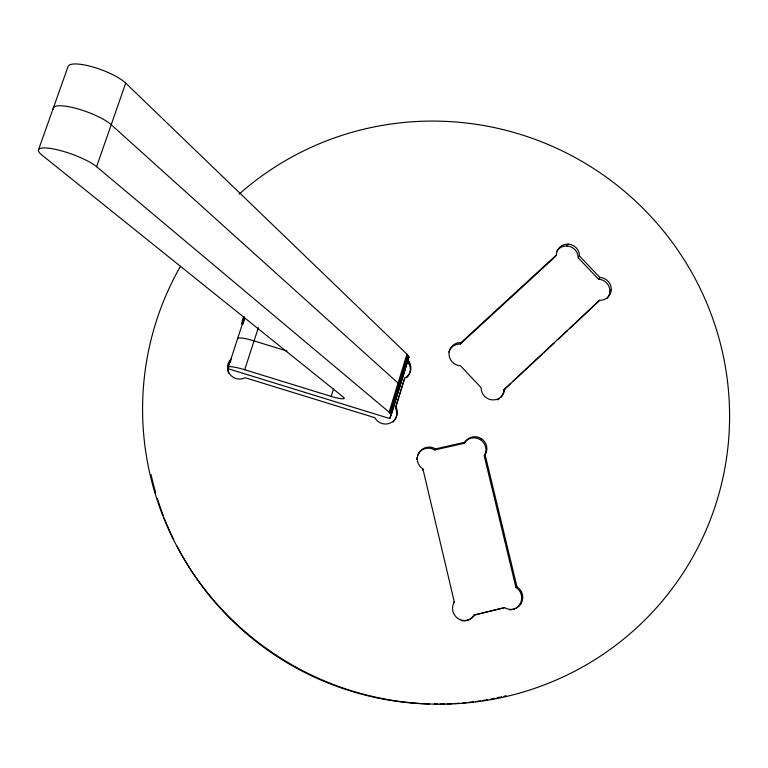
<?xml version="1.0" encoding="UTF-8"?>
<svg xmlns="http://www.w3.org/2000/svg" width="768" height="768" viewBox="0 0 768 768"><rect width="100%" height="100%" fill="white"/><g stroke="black" fill="none" stroke-linecap="round" stroke-linejoin="round"><path stroke-width="1.15" d="M228.202 367.469L228.355 368.794L389.702 418.531L391.046 415.402L390.816 413.99L389.136 412.157L96.605 166.694A32.467 7.114 19.6 0 0 55.162 149.309A32.467 7.114 19.6 0 0 41.914 155.059L343.603 397.325A13.258 2.054 17.3 0 1 331.19 396.403L244.704 369.734A17.52 2.669 17.7 0 0 228.202 367.469L244.579 317.251M38.4 150.077L67.978 66.806A32.17 8.39 20.2 0 1 92.438 66.854A32.17 8.39 20.2 0 1 125.702 83.117L406.944 354.192L408.806 357.12L407.558 360.691M389.856 412.819L407.645 354.922M390.154 413.126L407.933 355.267M390.422 413.424L408.173 355.603M390.643 413.712L408.384 355.93M390.816 413.99L408.547 356.246M390.96 414.259L408.672 356.554M389.702 418.531L408.758 356.842M391.114 414.758L408.806 357.12M391.046 415.402L408.806 357.389M393.024 422.083A11.894 11.76 18.6 0 0 395.376 407.962L404.678 378.144A11.885 11.693 20.1 0 0 407.722 359.837M231.533 358.56A12.058 11.808 -5.2 0 0 245.184 377.741L374.861 417.706A11.942 11.808 18.7 0 0 391.008 422.698A11.942 11.808 18.7 0 0 395.914 406.733L404.678 378.144M389.136 412.157L406.944 354.192M331.19 396.403L333.629 388.637M244.704 369.734L258.355 327.648M242.832 324.442L244.675 318.778M96.605 166.694L125.702 83.117M408.941 363.754L409.526 362.333M398.467 389.99L399.984 385.853L398.064 383.088L111.216 124.714A32.314 7.757 19.9 0 0 75.696 108.298A32.314 7.757 19.9 0 0 53.338 109.354M395.376 407.962L395.914 406.733M448.781 352.109A11.779 11.549 29 0 1 460.33 344.016L461.136 342.528L556.406 254.909A11.654 11.251 33 0 1 568.138 244.118A11.654 11.251 33 0 1 579.475 256.022L599.904 277.478A11.674 11.28 37 0 1 611.27 289.421L609.869 291.101M418.445 453.667L419.078 452.621A11.962 11.856 36.5 0 1 435.475 448.906L464.909 442.234A11.933 11.77 42.4 0 1 481.2 438.538A11.933 11.77 42.4 0 1 485.146 454.858L517.008 586.982A12.163 11.962 73.8 0 1 521.03 603.706L519.965 604.099M556.406 254.909L555.226 256.742L460.33 344.016M566.909 245.99L568.138 244.118M417.514 455.51A11.914 11.808 36.6 0 1 434.774 449.962L435.475 448.906M422.294 470.016L422.947 469.037A11.962 11.856 36.5 0 1 419.069 452.64M556.867 251.155A11.606 11.203 33 0 1 578.198 257.846L579.475 256.022M500.803 397.373A11.798 11.578 36.1 0 0 503.712 389.99L599.587 300.298A11.674 11.28 37 0 0 611.27 289.421M434.774 449.962L464.083 443.318L464.909 442.234M607.085 298.291A11.626 11.232 37 0 0 598.55 279.216L599.904 277.478M464.083 443.318A11.875 11.722 42.4 0 1 480.317 439.642L481.2 438.538M599.587 300.298L569.347 328.848M512.602 609.514A12.115 11.914 74 0 0 515.952 587.462L484.234 455.894L485.146 454.858M503.712 389.99L510.72 383.472M513.341 381.024L542.218 354.125M543.965 352.493L554.467 342.71M557.971 339.446L567.6 330.48M453.514 602.333L454.301 601.91L422.947 469.037M515.952 587.462L517.008 586.982M461.338 620.63A12.154 11.99 81.3 0 0 473.962 615.12L504.576 607.632A12.163 11.962 73.8 0 0 521.03 603.706M504.576 607.632L473.962 615.12M286.954 351.053L254.064 340.886A17.462 2.918 17.8 0 0 237.533 338.861M578.198 257.846L598.55 279.216M228.653 373.19A12.01 11.76 -5.3 0 1 230.947 360.73M407.146 361.258A11.837 11.645 20.1 0 1 406.618 377.741M242.208 323.923A11.942 11.664 -0.3 0 1 244.08 318.163M499.325 398.746A11.798 11.578 36.1 0 1 497.626 399.84M504.701 388.694A11.846 11.626 36.1 0 1 492.653 399.907A11.846 11.626 36.1 0 1 481.162 387.715L460.502 365.798A11.827 11.597 29 0 1 449.04 353.654A11.827 11.597 29 0 1 461.136 342.528M511.584 609.715A12.115 11.914 74 0 1 509.501 609.83M480.317 439.642A11.875 11.722 42.4 0 1 484.234 455.894M416.669 459.523A11.914 11.808 36.6 0 1 416.909 457.478M474.845 614.755A12.202 12.038 81.1 0 1 458.275 618.72A12.202 12.038 81.1 0 1 454.301 601.91M242.179 324.374A11.99 11.702 -0.2 0 1 243.974 316.55M506.198 695.722A290.131 286.31 30.4 0 1 503.914 696.269M501.619 696.806A290.131 286.31 30.4 0 1 497.002 697.824M494.688 698.304A290.131 286.31 30.4 0 1 491.194 698.986M487.68 699.638A290.131 286.31 30.4 0 1 482.976 700.426M480.614 700.8A290.131 286.31 30.4 0 1 475.882 701.482M473.501 701.789A290.131 286.31 30.4 0 1 468.749 702.355M466.358 702.605A290.131 286.31 30.4 0 1 462.778 702.95M459.197 703.248A290.131 286.31 30.4 0 1 454.406 703.574M452.016 703.709A290.131 286.31 30.4 0 1 447.235 703.91M444.845 703.987A290.131 286.31 30.4 0 1 440.074 704.074M437.693 704.093A290.131 286.31 30.4 0 1 434.131 704.074M429.389 703.997A290.131 286.31 30.4 0 1 176.928 546.038M173.731 539.693A290.131 286.31 30.4 0 1 164.17 517.853M163.306 515.616A290.131 286.31 30.4 0 1 157.459 498.672M155.75 492.97A290.131 286.31 30.4 0 1 151.114 474.653M239.136 194.131A294.528 290.506 30.3 0 1 714.778 324.48A294.528 290.506 30.3 0 1 407.558 702.413A294.528 290.506 30.3 0 1 180.49 266.285"/></g></svg>
